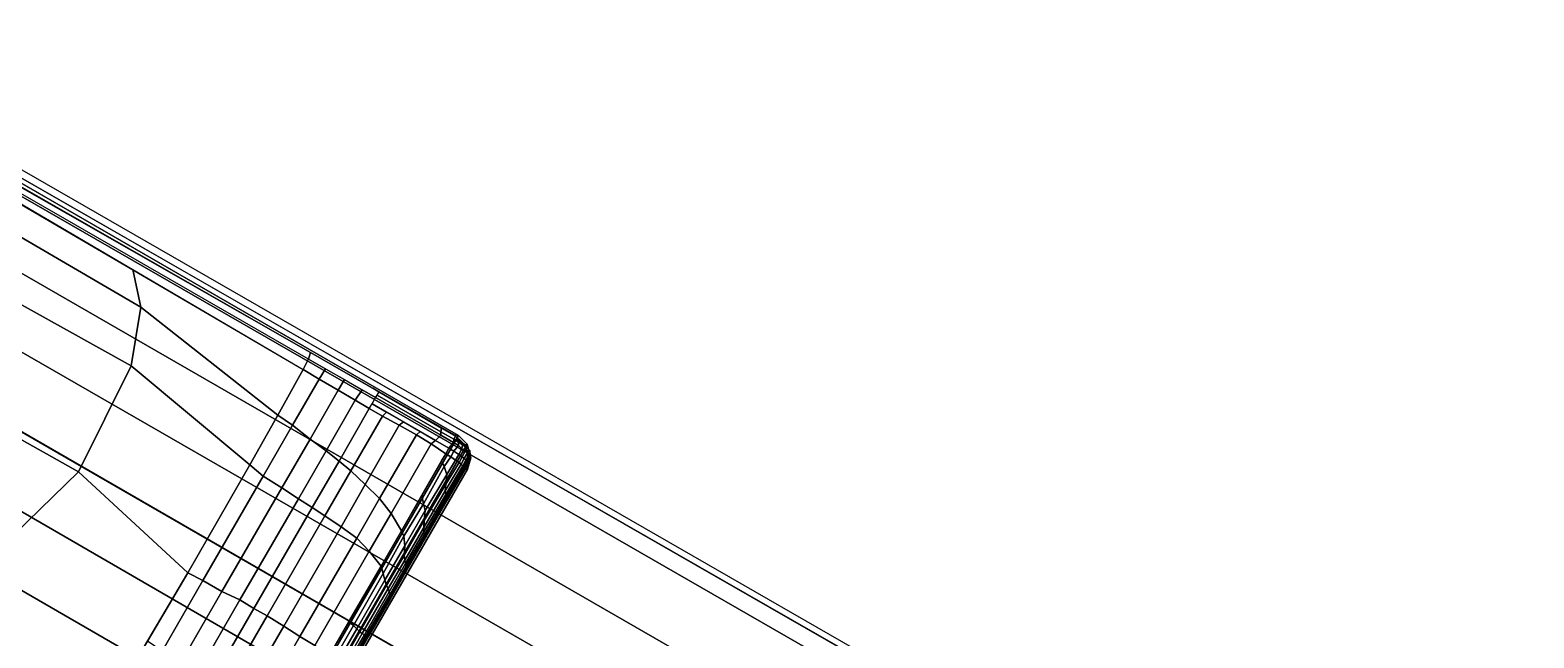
# Model space of a CAD drawing. Header units: millimetres. Extents: x 22804 to 54168, y 19058 to 39187.
# Drawn here: x 48247.8 to 48387.2, y 25312.5 to 25368.9 of the extents above; entities that cross this region are included whole.
import ezdxf

# ---------------------------------------------------------------- set-up
doc = ezdxf.new("R2010")
doc.units = ezdxf.units.MM
doc.header["$LTSCALE"] = 20
for name, color, linetype in [('Furniture', 31, 'Continuous'), ('TABLE-BASE', 6, 'Continuous'), ('TABLE-TOPVEN', 6, 'Continuous')]:
    doc.layers.add(name, color=color, linetype=linetype)

# ---------------------------------------------------------------- blocks, each defined once
blk = doc.blocks.new('table')
at = {"layer": 'TABLE-BASE', "color": 4}
for points, invisible_edges in [([(-4.6865, 15.9384, 2.9398), (-3.1944, 18.4786, 3.5733), (-0.2548, 23.6021, 3.1165), (-0.2628, 23.6319, 2.4908)], 1), ([(1.1858, 22.7956, 2.4908), (1.1559, 22.7876, 3.1165), (-1.8114, 17.6801, 3.5733), (-3.2652, 15.1178, 2.9398)], 4)]:
    blk.add_3dface(points, dxfattribs=dict(at, invisible_edges=invisible_edges))
for points in [[(-3.1944, 18.4786, 3.5733), (-3.1442, 18.454, 3.6431), (-0.1978, 23.5741, 3.1879), (-0.2548, 23.6021, 3.1165)], [(-2.9336, 18.3324, 3.6824), (0.0154, 23.451, 3.2217), (-0.1978, 23.5741, 3.1879), (-3.1442, 18.454, 3.6431)], [(-2.717, 18.2074, 3.7191), (0.2295, 23.3274, 3.2461), (0.0154, 23.451, 3.2217), (-2.9336, 18.3324, 3.6824)], [(0.4527, 23.1985, 3.2684), (0.2295, 23.3274, 3.2461), (-2.717, 18.2074, 3.7191), (-2.5, 18.0821, 3.7402)], [(-2.502, 18.0832, 3.7402), (-2.2849, 17.9579, 3.7191), (0.6759, 23.0697, 3.2461), (0.4527, 23.1985, 3.2684)], [(-2.0683, 17.8328, 3.6824), (0.89, 22.9461, 3.2217), (0.6759, 23.0697, 3.2461), (-2.2849, 17.9579, 3.7191)], [(-1.8577, 17.7113, 3.6431), (1.1032, 22.823, 3.1879), (0.89, 22.9461, 3.2217), (-2.0683, 17.8328, 3.6824)], [(1.1559, 22.7876, 3.1165), (1.1032, 22.823, 3.1879), (-1.8577, 17.7113, 3.6431), (-1.8114, 17.6801, 3.5733)], [(-1.5134, 21.3354, 26.9221), (-1.4846, 21.3629, 26.8996), (-1.4903, 21.3561, 26.8897), (-1.5197, 21.3285, 26.9146)], [(-1.5047, 21.3447, 26.9324), (-1.4534, 21.3575, 26.9026), (-1.4846, 21.3629, 26.8996), (-1.5134, 21.3354, 26.9221)], [(-1.5134, 21.3354, 26.9221), (-1.5134, 21.3354, 26.9221), (-1.4846, 21.3629, 26.8996)], [(-0.1674, 20.5782, 27.324), (-0.1815, 20.629, 27.324), (-1.4572, 21.3655, 27.324), (-1.5082, 21.3523, 27.324)], [(-1.5047, 21.3447, 26.9324), (-1.5082, 21.3523, 27.324), (-1.4572, 21.3655, 27.324), (-1.4534, 21.3575, 26.9026)], [(-1.4846, 21.3629, 26.8996), (-1.47, 21.3597, 26.8783), (-1.4756, 21.3535, 26.8673), (-1.4903, 21.3561, 26.8897)], [(-1.4534, 21.3575, 26.9026), (-1.4534, 21.3575, 26.9026), (-1.4642, 21.3653, 26.8933), (-1.4846, 21.3629, 26.8996)], [(-1.4846, 21.3629, 26.8996), (-1.4846, 21.3629, 26.8996), (-1.4668, 21.363, 26.8859), (-1.4642, 21.3653, 26.8933)], [(-1.4846, 21.3629, 26.8996), (-1.4846, 21.3629, 26.8996), (-1.47, 21.3597, 26.8783), (-1.4668, 21.363, 26.8859)], [(-1.47, 21.3597, 26.8783), (-1.4497, 21.348, 26.8652), (-1.4552, 21.3418, 26.8542), (-1.4756, 21.3535, 26.8673)], [(-1.4668, 21.363, 26.8859), (-1.4465, 21.3512, 26.8728), (-1.4497, 21.348, 26.8652), (-1.47, 21.3597, 26.8783)], [(-1.4439, 21.3533, 26.8804), (-1.4465, 21.3512, 26.8728), (-1.4668, 21.363, 26.8859), (-1.4657, 21.364, 26.889)], [(-1.4642, 21.3653, 26.8933), (-1.4412, 21.3554, 26.8889), (-1.4439, 21.3533, 26.8804), (-1.4657, 21.364, 26.889)], [(-1.4412, 21.3554, 26.8889), (-1.4642, 21.3653, 26.8933), (-1.4534, 21.3575, 26.9026), (-1.4348, 21.3576, 26.9026)], [(-1.4371, 21.3597, 27.324), (-1.4348, 21.3576, 26.9026), (-1.4534, 21.3575, 26.9026), (-1.4572, 21.3655, 27.324)], [(-0.1815, 20.629, 27.324), (-0.2124, 20.6586, 27.324), (-1.4162, 21.3536, 27.324), (-1.4572, 21.3655, 27.324)], [(-1.4348, 21.3576, 26.9026), (-1.4161, 21.345, 26.8986), (-1.4185, 21.3449, 26.8853), (-1.4412, 21.3554, 26.8889)], [(-1.4348, 21.3576, 26.9026), (-1.4371, 21.3597, 27.324), (-1.4162, 21.3536, 27.324), (-1.4161, 21.345, 26.8986)], [(-1.5391, 21.3206, 27.324), (-5.5798, 14.322, 27.3241), (-4.2201, 13.537, 27.3241), (-0.1795, 20.5356, 27.324)], [(-5.1688, 15.0339, 27.324), (-1.5391, 21.3206, 27.324), (-1.5415, 21.3055, 27.008), (-4.9514, 15.3532, 26.5054)], [(-1.5702, 21.2553, 27.0038), (-1.5415, 21.3055, 27.008), (-1.5363, 21.3105, 26.8947), (-1.566, 21.2589, 26.8896)], [(-1.566, 21.2589, 26.8896), (-1.5363, 21.3105, 26.8947), (-1.5255, 21.3036, 26.8639), (-1.5527, 21.2563, 26.859)], [(-1.5527, 21.2563, 26.859), (-1.5255, 21.3036, 26.8639), (-1.5141, 21.3023, 26.8374), (-1.5402, 21.2565, 26.8334)], [(-1.5391, 21.3206, 27.324), (-1.5082, 21.3523, 27.324), (-1.5047, 21.3447, 26.9324), (-1.5415, 21.3055, 27.008)], [(-1.5363, 21.3105, 26.8947), (-1.5415, 21.3055, 27.008), (-1.5047, 21.3447, 26.9324), (-1.5363, 21.3105, 26.8947)], [(-1.5402, 21.2565, 26.8334), (-1.5141, 21.3023, 26.8374), (-1.4931, 21.2859, 26.8243), (-1.5213, 21.237, 26.8193)], [(-1.5082, 21.3523, 27.324), (-1.5391, 21.3206, 27.324), (-0.1795, 20.5356, 27.324), (-0.1674, 20.5782, 27.324)], [(-1.5319, 21.3153, 26.9), (-1.5152, 21.3206, 26.8661), (-1.5255, 21.3036, 26.8639), (-1.5363, 21.3105, 26.8947)], [(-1.526, 21.3217, 26.907), (-1.498, 21.346, 26.8794), (-1.5055, 21.3354, 26.8721), (-1.5319, 21.3153, 26.9)], [(-1.5055, 21.3354, 26.8721), (-1.5055, 21.3354, 26.8721), (-1.5152, 21.3206, 26.8661), (-1.5319, 21.3153, 26.9)], [(-1.5197, 21.3285, 26.9146), (-1.4903, 21.3561, 26.8897), (-1.498, 21.346, 26.8794), (-1.526, 21.3217, 26.907)], [(-1.5255, 21.3036, 26.8639), (-1.5152, 21.3206, 26.8661), (-1.5027, 21.3209, 26.8402), (-1.5141, 21.3023, 26.8374)], [(-1.5255, 21.3036, 26.8639), (-1.5255, 21.3036, 26.8639), (-1.5141, 21.3023, 26.8374)], [(-1.5055, 21.3354, 26.8721), (-1.4906, 21.3337, 26.8474), (-1.5027, 21.3209, 26.8402), (-1.5152, 21.3206, 26.8661)], [(-1.5027, 21.3209, 26.8402), (-1.4823, 21.3037, 26.8267), (-1.4931, 21.2859, 26.8243), (-1.5141, 21.3023, 26.8374)], [(-1.498, 21.346, 26.8794), (-1.4818, 21.3458, 26.8577), (-1.4906, 21.3337, 26.8474), (-1.5055, 21.3354, 26.8721)], [(-1.498, 21.3464, 26.9285), (-1.5047, 21.3447, 26.9324), (-1.4808, 21.3507, 26.9185)], [(-1.4906, 21.3337, 26.8474), (-1.4703, 21.3219, 26.8343), (-1.4823, 21.3037, 26.8267), (-1.5027, 21.3209, 26.8402)], [(-1.4903, 21.3561, 26.8897), (-1.4756, 21.3535, 26.8673), (-1.4818, 21.3458, 26.8577), (-1.498, 21.346, 26.8794)], [(-1.4823, 21.3037, 26.8267), (-1.4613, 21.2928, 26.8139), (-1.4728, 21.2742, 26.8112), (-1.4931, 21.2859, 26.8243)], [(-1.4818, 21.3458, 26.8577), (-1.4614, 21.334, 26.8446), (-1.4703, 21.3219, 26.8343), (-1.4906, 21.3337, 26.8474)], [(-1.4703, 21.3219, 26.8343), (-1.4495, 21.3106, 26.8223), (-1.4613, 21.2928, 26.8139), (-1.4823, 21.3037, 26.8267)], [(-1.4756, 21.3535, 26.8673), (-1.4552, 21.3418, 26.8542), (-1.4614, 21.334, 26.8446), (-1.4818, 21.3458, 26.8577)], [(-1.4614, 21.334, 26.8446), (-1.4406, 21.3228, 26.8325), (-1.4495, 21.3106, 26.8223), (-1.4703, 21.3219, 26.8343)], [(-1.4552, 21.3418, 26.8542), (-1.4344, 21.3305, 26.8422), (-1.4406, 21.3228, 26.8325), (-1.4614, 21.334, 26.8446)], [(-1.3974, 21.2787, 26.814), (-1.4256, 21.2684, 26.8081), (-1.4613, 21.2928, 26.8139), (-1.4495, 21.3106, 26.8223)], [(-1.4497, 21.348, 26.8652), (-1.4289, 21.3367, 26.8532), (-1.4344, 21.3305, 26.8422), (-1.4552, 21.3418, 26.8542)], [(-1.4465, 21.3512, 26.8728), (-1.4243, 21.3411, 26.8645), (-1.4289, 21.3367, 26.8532), (-1.4497, 21.348, 26.8652)], [(-1.362, 21.2751, 26.8197), (-1.3974, 21.2787, 26.814), (-1.4495, 21.3106, 26.8223), (-1.4406, 21.3228, 26.8325)], [(-1.4439, 21.3533, 26.8804), (-1.4215, 21.3433, 26.8732), (-1.4243, 21.3411, 26.8645), (-1.4465, 21.3512, 26.8728)], [(-1.4412, 21.3554, 26.8889), (-1.4185, 21.3449, 26.8853), (-1.4215, 21.3433, 26.8732), (-1.4439, 21.3533, 26.8804)], [(-1.3378, 21.2726, 26.8263), (-1.362, 21.2751, 26.8197), (-1.4406, 21.3228, 26.8325), (-1.4344, 21.3305, 26.8422)], [(-1.3233, 21.2743, 26.836), (-1.3378, 21.2726, 26.8263), (-1.4344, 21.3305, 26.8422), (-1.4289, 21.3367, 26.8532)], [(-1.3112, 21.2746, 26.8462), (-1.3233, 21.2743, 26.836), (-1.4289, 21.3367, 26.8532), (-1.4243, 21.3411, 26.8645)], [(-1.3074, 21.2766, 26.8548), (-1.3112, 21.2746, 26.8462), (-1.4243, 21.3411, 26.8645), (-1.4215, 21.3433, 26.8732)], [(-1.2999, 21.2759, 26.8667), (-1.3074, 21.2766, 26.8548), (-1.4215, 21.3433, 26.8732), (-1.4185, 21.3449, 26.8853)], [(-1.3014, 21.2783, 26.8805), (-1.2999, 21.2759, 26.8667), (-1.4185, 21.3449, 26.8853), (-1.4161, 21.345, 26.8986)], [(-0.2124, 20.6586, 27.324), (-0.2199, 20.6543, 26.8986), (-1.4161, 21.345, 26.8986), (-1.4162, 21.3536, 27.324)], [(-1.4161, 21.345, 26.8986), (-1.3028, 21.2795, 26.8986), (-1.3014, 21.2783, 26.8805), (-1.4161, 21.345, 26.8986)], [(-1.7121, 21.0077, 26.9829), (-1.5702, 21.2553, 27.0038), (-1.566, 21.2589, 26.8896), (-1.6982, 21.0299, 26.8915)], [(-1.6982, 21.0299, 26.8915), (-1.566, 21.2589, 26.8896), (-1.5527, 21.2563, 26.859), (-1.6871, 21.0237, 26.8607)], [(-1.6871, 21.0237, 26.8607), (-1.5527, 21.2563, 26.859), (-1.5402, 21.2565, 26.8334), (-1.6776, 21.0185, 26.8347)], [(-1.6776, 21.0185, 26.8347), (-1.5402, 21.2565, 26.8334), (-1.5213, 21.237, 26.8193), (-1.655, 21.0054, 26.821)], [(-1.5213, 21.237, 26.8193), (-1.4931, 21.2859, 26.8243), (-1.4728, 21.2742, 26.8112), (-1.5094, 21.2216, 26.8117)], [(-1.5094, 21.2216, 26.8117), (-1.4728, 21.2742, 26.8112), (-1.1918, 21.1124, 26.7737), (-1.2544, 21.0748, 26.7783)], [(-1.4256, 21.2684, 26.8081), (-1.4467, 21.2592, 26.8077), (-1.4728, 21.2742, 26.8112), (-1.4613, 21.2928, 26.8139)], [(-1.2894, 21.1936, 26.7922), (-1.3213, 21.187, 26.791), (-1.4467, 21.2592, 26.8077), (-1.4256, 21.2684, 26.8081)], [(-1.265, 21.1995, 26.7954), (-1.2894, 21.1936, 26.7922), (-1.4256, 21.2684, 26.8081), (-1.3974, 21.2787, 26.814)], [(-1.2285, 21.1962, 26.8015), (-1.265, 21.1995, 26.7954), (-1.3974, 21.2787, 26.814), (-1.362, 21.2751, 26.8197)], [(-1.2036, 21.1939, 26.8088), (-1.2285, 21.1962, 26.8015), (-1.362, 21.2751, 26.8197), (-1.3378, 21.2726, 26.8263)], [(-1.1873, 21.1949, 26.8187), (-1.2036, 21.1939, 26.8088), (-1.3378, 21.2726, 26.8263), (-1.3233, 21.2743, 26.836)], [(-1.1753, 21.1955, 26.8292), (-1.1873, 21.1949, 26.8187), (-1.3233, 21.2743, 26.836), (-1.3112, 21.2746, 26.8462)], [(-1.1699, 21.1967, 26.8379), (-1.1753, 21.1955, 26.8292), (-1.3112, 21.2746, 26.8462), (-1.3074, 21.2766, 26.8548)], [(-1.162, 21.196, 26.8502), (-1.1699, 21.1967, 26.8379), (-1.3074, 21.2766, 26.8548), (-1.2999, 21.2759, 26.8667)], [(-1.3028, 21.2795, 26.8986), (-1.1596, 21.1969, 26.8986), (-1.1542, 21.193, 26.8631), (-1.3014, 21.2783, 26.8805)], [(-1.1542, 21.193, 26.8631), (-1.162, 21.196, 26.8502), (-1.2999, 21.2759, 26.8667), (-1.3014, 21.2783, 26.8805)], [(-1.5534, 21.1813, 26.8197), (-1.5213, 21.237, 26.8193), (-1.5094, 21.2216, 26.8117), (-1.5421, 21.1674, 26.8117)], [(-1.5421, 21.1674, 26.8117), (-1.5094, 21.2216, 26.8117), (-1.2544, 21.0748, 26.7783), (-1.3095, 21.0329, 26.7807)], [(-1.1721, 21.121, 26.778), (-1.1918, 21.1124, 26.7737), (-1.3213, 21.187, 26.791), (-1.2894, 21.1936, 26.7922)], [(-1.137, 21.1249, 26.7818), (-1.1721, 21.121, 26.778), (-1.2894, 21.1936, 26.7922), (-1.265, 21.1995, 26.7954)], [(-1.1009, 21.1221, 26.789), (-1.137, 21.1249, 26.7818), (-1.265, 21.1995, 26.7954), (-1.2285, 21.1962, 26.8015)], [(-1.0841, 21.1247, 26.7978), (-1.1009, 21.1221, 26.789), (-1.2285, 21.1962, 26.8015), (-1.2036, 21.1939, 26.8088)], [(-1.0715, 21.1278, 26.8084), (-1.0841, 21.1247, 26.7978), (-1.2036, 21.1939, 26.8088), (-1.1873, 21.1949, 26.8187)], [(-1.0629, 21.1305, 26.8197), (-1.0715, 21.1278, 26.8084), (-1.1873, 21.1949, 26.8187), (-1.1753, 21.1955, 26.8292)], [(-1.0578, 21.1318, 26.8286), (-1.0629, 21.1305, 26.8197), (-1.1753, 21.1955, 26.8292), (-1.1699, 21.1967, 26.8379)], [(-1.0503, 21.1313, 26.8411), (-1.0578, 21.1318, 26.8286), (-1.1699, 21.1967, 26.8379), (-1.162, 21.196, 26.8502)], [(-1.0473, 21.1311, 26.8546), (-1.0503, 21.1313, 26.8411), (-1.162, 21.196, 26.8502), (-1.1542, 21.193, 26.8631)], [(-1.1596, 21.1969, 26.8986), (-1.0413, 21.1286, 26.8986), (-1.0473, 21.1311, 26.8546), (-1.1542, 21.193, 26.8631)], [(-1.5889, 21.1198, 26.8201), (-1.5534, 21.1813, 26.8197), (-1.5421, 21.1674, 26.8117), (-1.5771, 21.1042, 26.8112)], [(-1.5771, 21.1042, 26.8112), (-1.5421, 21.1674, 26.8117), (-1.3095, 21.0329, 26.7807), (-1.3598, 20.9808, 26.7819)], [(-1.6244, 21.0584, 26.8205), (-1.5889, 21.1198, 26.8201), (-1.5771, 21.1042, 26.8112), (-1.6102, 21.0433, 26.8107)], [(-1.6102, 21.0433, 26.8107), (-1.5771, 21.1042, 26.8112), (-1.3598, 20.9808, 26.7819), (-1.4104, 20.9274, 26.783)], [(-1.2544, 21.0748, 26.7783), (-1.1918, 21.1124, 26.7737), (-1.0628, 21.0381, 26.7641), (-1.1164, 20.9953, 26.7665)], [(-1.0356, 21.0458, 26.7688), (-1.0628, 21.0381, 26.7641), (-1.1918, 21.1124, 26.7737), (-1.1721, 21.121, 26.778)], [(-1.0113, 21.0522, 26.7731), (-1.0356, 21.0458, 26.7688), (-1.1721, 21.121, 26.778), (-1.137, 21.1249, 26.7818)], [(-0.9913, 21.0587, 26.7821), (-1.0113, 21.0522, 26.7731), (-1.137, 21.1249, 26.7818), (-1.1009, 21.1221, 26.789)], [(-0.9802, 21.0645, 26.7915), (-0.9913, 21.0587, 26.7821), (-1.1009, 21.1221, 26.789), (-1.0841, 21.1247, 26.7978)], [(-0.9688, 21.0684, 26.8028), (-0.9802, 21.0645, 26.7915), (-1.0841, 21.1247, 26.7978), (-1.0715, 21.1278, 26.8084)], [(-0.9601, 21.071, 26.8142), (-0.9688, 21.0684, 26.8028), (-1.0715, 21.1278, 26.8084), (-1.0629, 21.1305, 26.8197)], [(-0.9549, 21.0723, 26.8233), (-0.9601, 21.071, 26.8142), (-1.0629, 21.1305, 26.8197), (-1.0578, 21.1318, 26.8286)], [(-0.9502, 21.0735, 26.8361), (-0.9549, 21.0723, 26.8233), (-1.0578, 21.1318, 26.8286), (-1.0503, 21.1313, 26.8411)], [(-0.9472, 21.0732, 26.8497), (-0.9502, 21.0735, 26.8361), (-1.0503, 21.1313, 26.8411), (-1.0473, 21.1311, 26.8546)], [(-1.0413, 21.1286, 26.8986), (-0.9395, 21.0698, 26.8986), (-0.9472, 21.0732, 26.8497), (-1.0473, 21.1311, 26.8546)], [(-1.8583, 20.7524, 26.9613), (-1.7121, 21.0077, 26.9829), (-1.6982, 21.0299, 26.8915), (-1.8418, 20.7807, 26.8751)], [(-1.8418, 20.7807, 26.8751), (-1.6982, 21.0299, 26.8915), (-1.6776, 21.0185, 26.8347), (-1.8183, 20.7737, 26.8191)], [(-1.655, 21.0054, 26.821), (-1.6244, 21.0584, 26.8205), (-1.6102, 21.0433, 26.8107), (-1.6375, 20.9952, 26.8104)], [(-1.6375, 20.9952, 26.8104), (-1.6102, 21.0433, 26.8107), (-1.4104, 20.9274, 26.783), (-1.4461, 20.8847, 26.7806)], [(-1.3598, 20.9808, 26.7819), (-1.3095, 21.0329, 26.7807), (-1.1645, 20.9493, 26.7672), (-1.2061, 20.8923, 26.7672)], [(-1.3095, 21.0329, 26.7807), (-1.2544, 21.0748, 26.7783), (-1.1164, 20.9953, 26.7665), (-1.1645, 20.9493, 26.7672)], [(-1.1164, 20.9953, 26.7665), (-1.0628, 21.0381, 26.7641), (-0.731, 20.8465, 26.7612), (-0.7729, 20.797, 26.7619)], [(-1.0356, 21.0458, 26.7688), (-0.8451, 20.9372, 26.7641), (-0.8597, 20.9208, 26.7623), (-1.0628, 21.0381, 26.7641)], [(-1.0113, 21.0522, 26.7731), (-0.833, 20.9492, 26.7694), (-0.8451, 20.9372, 26.7641), (-1.0356, 21.0458, 26.7688)], [(-0.9913, 21.0587, 26.7821), (-0.8228, 20.9613, 26.779), (-0.833, 20.9492, 26.7694), (-1.0113, 21.0522, 26.7731)], [(-0.9802, 21.0645, 26.7915), (-0.8161, 20.9697, 26.7886), (-0.8228, 20.9613, 26.779), (-0.9913, 21.0587, 26.7821)], [(-0.9688, 21.0684, 26.8028), (-0.811, 20.9773, 26.8), (-0.8161, 20.9697, 26.7886), (-0.9802, 21.0645, 26.7915)], [(-0.9601, 21.071, 26.8142), (-0.8075, 20.9828, 26.8118), (-0.811, 20.9773, 26.8), (-0.9688, 21.0684, 26.8028)], [(-0.9549, 21.0723, 26.8233), (-0.8055, 20.986, 26.821), (-0.8075, 20.9828, 26.8118), (-0.9601, 21.071, 26.8142)], [(-0.9502, 21.0735, 26.8361), (-0.8042, 20.9891, 26.834), (-0.8055, 20.986, 26.821), (-0.9549, 21.0723, 26.8233)], [(-0.9472, 21.0732, 26.8497), (-0.8049, 20.991, 26.8477), (-0.8042, 20.9891, 26.834), (-0.9502, 21.0735, 26.8361)], [(-0.9395, 21.0698, 26.8986), (-0.8083, 20.994, 26.8986), (-0.8049, 20.991, 26.8477), (-0.9472, 21.0732, 26.8497)], [(-1.7057, 20.9696, 26.8316), (-1.6776, 21.0185, 26.8347), (-1.6375, 20.9952, 26.8104), (-1.6679, 20.9437, 26.8096)], [(-1.4839, 20.8375, 26.7809), (-1.6679, 20.9437, 26.8096), (-1.6375, 20.9952, 26.8104), (-1.4461, 20.8847, 26.7806)], [(-1.4104, 20.9274, 26.783), (-1.3598, 20.9808, 26.7819), (-1.2061, 20.8923, 26.7672), (-1.2457, 20.8325, 26.7672)], [(-1.1645, 20.9493, 26.7672), (-1.1164, 20.9953, 26.7665), (-0.7729, 20.797, 26.7619), (-0.8056, 20.7421, 26.7627)], [(-0.6857, 20.9051, 26.8029), (-0.6903, 20.8971, 26.7914), (-0.8161, 20.9697, 26.7886), (-0.811, 20.9773, 26.8)], [(-0.6829, 20.9111, 26.8143), (-0.6857, 20.9051, 26.8029), (-0.811, 20.9773, 26.8), (-0.8075, 20.9828, 26.8118)], [(-0.8083, 20.994, 26.8986), (-0.6844, 20.9225, 26.8986), (-0.6812, 20.9197, 26.8504), (-0.8049, 20.991, 26.8477)], [(-0.6815, 20.9145, 26.8235), (-0.6829, 20.9111, 26.8143), (-0.8075, 20.9828, 26.8118), (-0.8055, 20.986, 26.821)], [(-0.681, 20.918, 26.8366), (-0.6815, 20.9145, 26.8235), (-0.8055, 20.986, 26.821), (-0.8042, 20.9891, 26.834)], [(-0.6812, 20.9197, 26.8504), (-0.681, 20.918, 26.8366), (-0.8042, 20.9891, 26.834), (-0.8049, 20.991, 26.8477)], [(-1.7432, 20.9044, 26.8274), (-1.7057, 20.9696, 26.8316), (-1.6679, 20.9437, 26.8096), (-1.7045, 20.8818, 26.8072)], [(-1.5265, 20.779, 26.7787), (-1.7045, 20.8818, 26.8072), (-1.6679, 20.9437, 26.8096), (-1.4839, 20.8375, 26.7809)], [(-1.4461, 20.8847, 26.7806), (-1.4104, 20.9274, 26.783), (-1.2457, 20.8325, 26.7672), (-1.2758, 20.7864, 26.7627)], [(-1.2061, 20.8923, 26.7672), (-1.1645, 20.9493, 26.7672), (-0.8056, 20.7421, 26.7627), (-0.8435, 20.683, 26.7626)], [(-0.7166, 20.8634, 26.7667), (-0.731, 20.8465, 26.7612), (-0.8597, 20.9208, 26.7623), (-0.8451, 20.9372, 26.7641)], [(-0.7061, 20.876, 26.7719), (-0.7166, 20.8634, 26.7667), (-0.8451, 20.9372, 26.7641), (-0.833, 20.9492, 26.7694)], [(-0.6968, 20.8887, 26.7816), (-0.7061, 20.876, 26.7719), (-0.833, 20.9492, 26.7694), (-0.8228, 20.9613, 26.779)], [(-0.6903, 20.8971, 26.7914), (-0.6968, 20.8887, 26.7816), (-0.8228, 20.9613, 26.779), (-0.8161, 20.9697, 26.7886)], [(-1.7827, 20.8356, 26.8231), (-1.7432, 20.9044, 26.8274), (-1.7045, 20.8818, 26.8072), (-1.7454, 20.8124, 26.8023)], [(-1.5766, 20.715, 26.7754), (-1.7454, 20.8124, 26.8023), (-1.7045, 20.8818, 26.8072), (-1.5265, 20.779, 26.7787)], [(-1.3086, 20.7363, 26.763), (-1.4839, 20.8375, 26.7809), (-1.4461, 20.8847, 26.7806), (-1.2758, 20.7864, 26.7627)], [(-1.2457, 20.8325, 26.7672), (-1.2061, 20.8923, 26.7672), (-0.8435, 20.683, 26.7626), (-0.8814, 20.6223, 26.7618)], [(-1.8183, 20.7737, 26.8191), (-1.7827, 20.8356, 26.8231), (-1.7454, 20.8124, 26.8023), (-1.7797, 20.7539, 26.7966)], [(-1.6133, 20.6611, 26.7669), (-1.7797, 20.7539, 26.7966), (-1.7454, 20.8124, 26.8023), (-1.5766, 20.715, 26.7754)], [(-1.3477, 20.6758, 26.7611), (-1.5265, 20.779, 26.7787), (-1.4839, 20.8375, 26.7809), (-1.3086, 20.7363, 26.763)], [(-1.2758, 20.7864, 26.7627), (-1.2457, 20.8325, 26.7672), (-0.8814, 20.6223, 26.7618), (-0.9078, 20.574, 26.7538)], [(-4.9514, 15.3532, 26.5054), (-1.8583, 20.7524, 26.9613), (-1.8418, 20.7807, 26.8751), (-4.8869, 15.4479, 26.2628)], [(-1.8418, 20.7807, 26.8751), (-1.8183, 20.7737, 26.8191), (-4.8799, 15.4583, 26.2362), (-4.8869, 15.4479, 26.2628)], [(-4.8799, 15.4583, 26.2362), (-4.8736, 15.4675, 26.2126), (-1.7797, 20.7539, 26.7966), (-1.8183, 20.7737, 26.8191)], [(-2.1451, 20.1324, 26.727), (-1.7797, 20.7539, 26.7966), (-1.6133, 20.6611, 26.7669), (-2.0078, 20.1608, 26.6609)], [(-1.3913, 20.608, 26.7564), (-1.5766, 20.715, 26.7754), (-1.5265, 20.779, 26.7787), (-1.3477, 20.6758, 26.7611)], [(-0.9393, 20.5231, 26.7533), (-1.3086, 20.7363, 26.763), (-1.2758, 20.7864, 26.7627), (-0.9078, 20.574, 26.7538)], [(-0.8056, 20.7421, 26.7627), (-0.7729, 20.797, 26.7619), (-0.5095, 20.645, 26.7813), (-0.5427, 20.5906, 26.7821)], [(-1.4319, 20.5588, 26.7452), (-1.6133, 20.6611, 26.7669), (-1.5766, 20.715, 26.7754), (-1.3913, 20.608, 26.7564)], [(-0.9695, 20.4575, 26.7513), (-1.3477, 20.6758, 26.7611), (-1.3086, 20.7363, 26.763), (-0.9393, 20.5231, 26.7533)], [(-0.8435, 20.683, 26.7626), (-0.8056, 20.7421, 26.7627), (-0.5427, 20.5906, 26.7821), (-0.5807, 20.5315, 26.7818)], [(-2.0078, 20.1608, 26.6609), (-1.6133, 20.6611, 26.7669), (-1.4319, 20.5588, 26.7452), (-1.7936, 20.1264, 26.606)], [(-1.0101, 20.3879, 26.7496), (-1.3913, 20.608, 26.7564), (-1.3477, 20.6758, 26.7611), (-0.9695, 20.4575, 26.7513)], [(-0.8814, 20.6223, 26.7618), (-0.8435, 20.683, 26.7626), (-0.5807, 20.5315, 26.7818), (-0.6236, 20.4735, 26.7803)], [(-1.0378, 20.3323, 26.7356), (-1.4319, 20.5588, 26.7452), (-1.3913, 20.608, 26.7564), (-1.0101, 20.3879, 26.7496)], [(-0.9078, 20.574, 26.7538), (-0.8814, 20.6223, 26.7618), (-0.6236, 20.4735, 26.7803), (-0.6483, 20.4241, 26.7744)], [(-0.1795, 20.5356, 27.324), (-3.8091, 14.2489, 27.324), (-3.6412, 14.5969, 26.5054), (-0.1914, 20.526, 27.008)], [(-1.7936, 20.1264, 26.606), (-1.4319, 20.5588, 26.7452), (-1.0378, 20.3323, 26.7356), (-1.4069, 19.9334, 26.5876)], [(-0.6791, 20.3729, 26.773), (-0.9393, 20.5231, 26.7533), (-0.9078, 20.574, 26.7538), (-0.6483, 20.4241, 26.7744)], [(-0.716, 20.3111, 26.7708), (-0.9695, 20.4575, 26.7513), (-0.9393, 20.5231, 26.7533), (-0.6791, 20.3729, 26.773)], [(-0.7513, 20.2385, 26.7668), (-1.0101, 20.3879, 26.7496), (-0.9695, 20.4575, 26.7513), (-0.716, 20.3111, 26.7708)], [(-0.7885, 20.1861, 26.7565), (-1.0378, 20.3323, 26.7356), (-1.0101, 20.3879, 26.7496), (-0.7513, 20.2385, 26.7668)], [(-1.4069, 19.9334, 26.5876), (-1.0378, 20.3323, 26.7356), (-0.5499, 20.0439, 26.7966), (-0.9053, 19.4171, 26.7271)], [(-0.7885, 20.1861, 26.7565), (-0.7885, 20.1861, 26.7565), (-0.5499, 20.0439, 26.7966), (-1.0378, 20.3323, 26.7356)], [(-2.919, 18.8135, 26.5805), (-2.1451, 20.1324, 26.727), (-2.0078, 20.1608, 26.6609), (-2.7777, 18.8438, 26.5221)], [(-2.7777, 18.8438, 26.5221), (-2.0078, 20.1608, 26.6609), (-1.7936, 20.1264, 26.606), (-2.5285, 18.8045, 26.4579)], [(-2.5285, 18.8045, 26.4579), (-1.7936, 20.1264, 26.606), (-1.4069, 19.9334, 26.5876), (-2.149, 18.6117, 26.4418)], [(-0.5135, 20.0204, 26.8191), (-3.586, 14.7113, 26.2362), (-3.5812, 14.7213, 26.2126), (-0.5499, 20.0439, 26.7966)], [(-0.5119, 19.9751, 26.9613), (-3.6412, 14.5969, 26.5054), (-3.5915, 14.7, 26.2628), (-0.4957, 20.0035, 26.8751)], [(-3.5915, 14.7, 26.2628), (-3.586, 14.7113, 26.2362), (-0.5135, 20.0204, 26.8191), (-0.4957, 20.0035, 26.8751)], [(-2.149, 18.6117, 26.4418), (-1.4069, 19.9334, 26.5876), (-0.9053, 19.4171, 26.7271), (-1.6541, 18.0986, 26.5818)]]:
    blk.add_3dface(points, dxfattribs=at)
at = {"layer": 'TABLE-TOPVEN', "invisible_edges": 15}
for points in [[(-1.3629, -8.6806, 28.5), (-1.3631, 32.7216, 28.5), (-6.146, 32.9008, 28.5), (-6.147, -8.8599, 28.5)], [(-6.1432, 32.9007, 27.324), (-1.3636, 32.7214, 27.324), (-1.3628, -8.6806, 27.324), (-6.1454, -8.8599, 27.324)], [(3.4112, -8.3821, 27.324), (-1.3628, -8.6806, 27.324), (-1.3636, 32.7214, 27.324), (3.4112, 32.4231, 27.324)], [(3.4112, -8.3821, 28.5), (3.4112, 32.4231, 28.5), (-1.3631, 32.7216, 28.5), (-1.3629, -8.6806, 28.5)]]:
    blk.add_3dface(points, dxfattribs=at)

msp = doc.modelspace()

# ---------------------------------------------------------------- block references
at = {"layer": 'Furniture', "xscale": 25.4, "yscale": 25.4, "zscale": 25.4, "rotation": 270}
msp.add_blockref('table', (47745.971, 25292.154, -76.683), dxfattribs=at)

doc.saveas('drawing.dxf')
